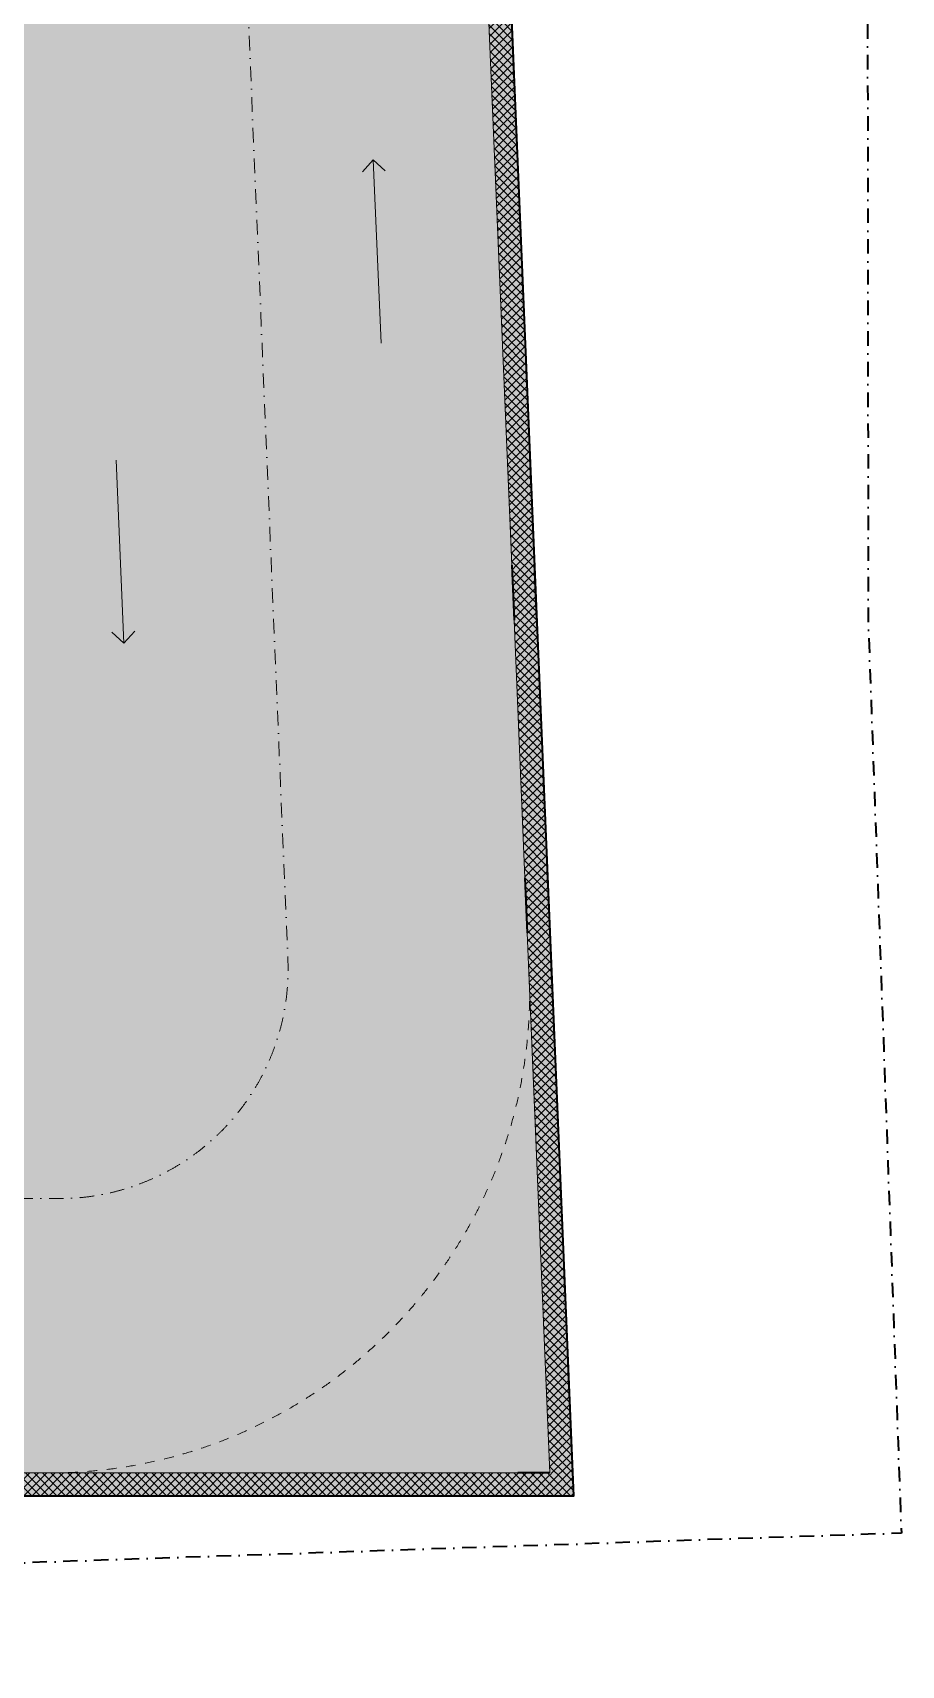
# Model space of a CAD drawing. Header units: millimetres. Extents: x 635850 to 824661, y -5878409 to -5774454.
# Drawn here: x 815176 to 824661, y -5878409 to -5860586 of the extents above; entities that cross this region are included whole.
import ezdxf

# ---------------------------------------------------------------- set-up
doc = ezdxf.new("R2010")
doc.units = ezdxf.units.MM
doc.header["$MEASUREMENT"] = 0
doc.linetypes.add('Dashed', pattern=[211.666667, 105.833333, -105.833333])
doc.linetypes.add('Dot & Dashed', pattern=[335.138881, 158.75, -88.194444, 0, -88.194437])
for name, color, linetype in [('A - Ndertesa 10 - 2D Drafting', 7, 'Continuous'), ('A - Ndertesa 10 - Muret', 7, 'Continuous'), ('A - Ndertesa 10 - Pllaka meskatit', 7, 'Continuous'), ('A - Ndertesa 10 - Shtyllat', 7, 'Continuous')]:
    doc.layers.add(name, color=color, linetype=linetype)
doc.layers.add('A - Ndertesa 10 - 2D Drafting_Pen_No__102', color=7, linetype='Continuous', lineweight=13, true_color=0xcccccc)
doc.layers.add('A - Ndertesa 4 - Parcelat_Pen_No__8', color=7, linetype='Continuous', lineweight=35, true_color=0xa80f02)
for name, color, linetype, lineweight in [('A - Ndertesa 10 - 2D Drafting_Pen_No__121', 255, 'Continuous', 0), ('A - Ndertesa 10 - 2D Drafting_Pen_No__2', 8, 'Continuous', 15), ('A - Ndertesa 10 - Muret_Pen_No__101', 252, 'Continuous', 13), ('A - Ndertesa 10 - Pllaka meskatit_Pen_No__22', 8, 'Continuous', 35), ('A - Ndertesa 10 - Shtyllat_Pen_No__101', 252, 'Continuous', 13), ('A - Ndertesa 10 - Shtyllat_Pen_No__22', 8, 'Continuous', 35)]:
    doc.layers.add(name, color=color, linetype=linetype, lineweight=lineweight)
pattern_1 = [(45, (664183.82, -5827429.525), (-45.96194, 45.96194), []), (135, (664183.82, -5827429.525), (45.96194, 45.96194), [])]

# ---------------------------------------------------------------- blocks, each defined once
blk = doc.blocks.new('Slab_6', base_point=(787904, -5828249))
at = {"layer": 'A - Ndertesa 10 - Pllaka meskatit_Pen_No__22', "color": 8, "linetype": 'Continuous', "lineweight": 35, "flags": 128}
blk.add_lwpolyline([(787904, -5828249), (787904, -5876559), (821084, -5876559), (819179, -5831123, 0.401993), (816181, -5828249)], format="xyb", close=True, dxfattribs=at)
blk = doc.blocks.new('Wall_315', base_point=(819179, -5831123))
at = {"layer": 'A - Ndertesa 10 - Muret_Pen_No__101', "linetype": 'Continuous', "lineweight": 13}
h = blk.add_hatch(dxfattribs=at)
h.set_pattern_fill('Concrete_Block', color=252, style=0, pattern_type=2)
h.set_pattern_definition(pattern_1)
h.paths.add_polyline_path([(820409, -5860468), (820159, -5860479), (820408, -5866399), (820657, -5866389)])
h = blk.add_hatch(dxfattribs=at)
h.set_pattern_fill('Concrete_Block', color=252, style=0, pattern_type=2)
h.set_pattern_definition(pattern_1)
h.paths.add_polyline_path([(820433, -5866999), (820551, -5869812), (820800, -5869801), (820682, -5866988)])
h = blk.add_hatch(dxfattribs=at)
h.set_pattern_fill('Concrete_Block', color=252, style=0, pattern_type=2)
h.set_pattern_definition(pattern_1)
h.paths.add_polyline_path([(820825, -5870401), (820576, -5870411), (820823, -5876309), (821073, -5876309)])
h = blk.add_hatch(dxfattribs=at)
h.set_pattern_fill('Concrete_Block', color=252, style=0, pattern_type=2)
h.set_pattern_definition(pattern_1)
h.paths.add_polyline_path([(821084, -5876559), (821073, -5876309), (821073, -5876549)])
h = blk.add_hatch(dxfattribs=at)
h.set_pattern_fill('Concrete_Block', color=252, style=0, pattern_type=2)
h.set_pattern_definition(pattern_1)
h.paths.add_polyline_path([(821084, -5876559), (821073, -5876549), (821073, -5876559)])
at = {"layer": 'A - Ndertesa 10 - Muret_Pen_No__101', "color": 252, "linetype": 'Continuous', "lineweight": 13, "flags": 128}
for points in [[(820159, -5860479), (820408, -5866399)], [(820657, -5866389), (820409, -5860468)], [(820433, -5866999), (820551, -5869812)], [(820800, -5869801), (820682, -5866988)], [(820576, -5870411), (820823, -5876309)], [(821084, -5876559), (820825, -5870401)]]:
    blk.add_lwpolyline(points, dxfattribs=at)
blk = doc.blocks.new('Wall_316', base_point=(821084, -5876559))
at = {"layer": 'A - Ndertesa 10 - Muret_Pen_No__101', "linetype": 'Continuous', "lineweight": 13}
h = blk.add_hatch(dxfattribs=at)
h.set_pattern_fill('Concrete_Block', color=252, style=0, pattern_type=2)
h.set_pattern_definition(pattern_1)
h.paths.add_polyline_path([(814064, -5876309), (814064, -5876559), (820473, -5876559), (820473, -5876309)])
at = {"layer": 'A - Ndertesa 10 - Muret_Pen_No__101', "color": 252, "linetype": 'Continuous', "lineweight": 13, "flags": 128}
for points in [[(820473, -5876309), (814064, -5876309)], [(814064, -5876559), (820473, -5876559)], [(821073, -5876559), (821084, -5876559)]]:
    blk.add_lwpolyline(points, dxfattribs=at)
blk = doc.blocks.new('Column_393', base_point=(820773, -5876434))
at = {"layer": 'A - Ndertesa 10 - Shtyllat_Pen_No__101', "linetype": 'Continuous', "lineweight": 13}
h = blk.add_hatch(dxfattribs=at)
h.set_pattern_fill('Concrete_Block', color=252, style=0, pattern_type=2)
h.set_pattern_definition(pattern_1)
h.paths.add_polyline_path([(820823, -5876309), (820473, -5876309), (820473, -5876559), (820834, -5876559)])
h = blk.add_hatch(dxfattribs=at)
h.set_pattern_fill('Concrete_Block', color=252, style=0, pattern_type=2)
h.set_pattern_definition(pattern_1)
h.paths.add_polyline_path([(820823, -5876309), (820834, -5876559), (821073, -5876559), (821073, -5876549)])
h = blk.add_hatch(dxfattribs=at)
h.set_pattern_fill('Concrete_Block', color=252, style=0, pattern_type=2)
h.set_pattern_definition(pattern_1)
h.paths.add_polyline_path([(821073, -5876309), (820823, -5876309), (821073, -5876549)])
at = {"layer": 'A - Ndertesa 10 - Shtyllat_Pen_No__22', "color": 8, "linetype": 'Continuous', "lineweight": 35, "flags": 128}
for points in [[(820823, -5876309), (820473, -5876309)], [(820473, -5876559), (820834, -5876559)], [(820834, -5876559), (821073, -5876559)]]:
    blk.add_lwpolyline(points, dxfattribs=at)
blk = doc.blocks.new('Column_394', base_point=(820545, -5866694))
at = {"layer": 'A - Ndertesa 10 - Shtyllat_Pen_No__101', "linetype": 'Continuous', "lineweight": 13}
h = blk.add_hatch(dxfattribs=at)
h.set_pattern_fill('Concrete_Block', color=252, style=0, pattern_type=2)
h.set_pattern_definition(pattern_1)
h.paths.add_polyline_path([(820657, -5866389), (820408, -5866399), (820433, -5866999), (820682, -5866988)])
at = {"layer": 'A - Ndertesa 10 - Shtyllat_Pen_No__22', "color": 8, "linetype": 'Continuous', "lineweight": 35, "flags": 128}
for points in [[(820408, -5866399), (820433, -5866999)], [(820682, -5866988), (820657, -5866389)]]:
    blk.add_lwpolyline(points, dxfattribs=at)
blk = doc.blocks.new('Column_406', base_point=(820688, -5870106))
at = {"layer": 'A - Ndertesa 10 - Shtyllat_Pen_No__101', "linetype": 'Continuous', "lineweight": 13}
h = blk.add_hatch(dxfattribs=at)
h.set_pattern_fill('Concrete_Block', color=252, style=0, pattern_type=2)
h.set_pattern_definition(pattern_1)
h.paths.add_polyline_path([(820800, -5869801), (820551, -5869812), (820576, -5870411), (820825, -5870401)])
at = {"layer": 'A - Ndertesa 10 - Shtyllat_Pen_No__22', "color": 8, "linetype": 'Continuous', "lineweight": 35, "flags": 128}
for points in [[(820551, -5869812), (820576, -5870411)], [(820825, -5870401), (820800, -5869801)]]:
    blk.add_lwpolyline(points, dxfattribs=at)
blk = doc.blocks.new('Polyline_45', base_point=(818896, -5861976))
at = {"layer": 'A - Ndertesa 10 - 2D Drafting_Pen_No__102', "color": 254, "linetype": 'Continuous', "lineweight": 13, "true_color": 0xcccccc}
for q in [(818776, -5862106), (819026, -5862096)]:
    blk.add_line((818896, -5861976), q, dxfattribs=at)
at = {"layer": 'A - Ndertesa 10 - 2D Drafting_Pen_No__102', "color": 254, "linetype": 'Continuous', "lineweight": 13, "true_color": 0xcccccc, "flags": 128}
blk.add_lwpolyline([(818896, -5861976), (818980, -5863974)], dxfattribs=at)
blk = doc.blocks.new('Polyline_49', base_point=(816172, -5867251))
at = {"layer": 'A - Ndertesa 10 - 2D Drafting_Pen_No__102', "color": 254, "linetype": 'Continuous', "lineweight": 13, "true_color": 0xcccccc}
for q in [(816291, -5867121), (816042, -5867131)]:
    blk.add_line((816172, -5867251), q, dxfattribs=at)
at = {"layer": 'A - Ndertesa 10 - 2D Drafting_Pen_No__102', "color": 254, "linetype": 'Continuous', "lineweight": 13, "true_color": 0xcccccc, "flags": 128}
blk.add_lwpolyline([(816172, -5867251), (816088, -5865253)], dxfattribs=at)

msp = doc.modelspace()

# ---------------------------------------------------------------- hatches: boundary and pattern name
at = {"layer": 'A - Ndertesa 10 - 2D Drafting_Pen_No__121', "linetype": 'Continuous', "lineweight": 0, "true_color": 0x3f3f3f}
msp.add_hatch(color=250, dxfattribs=at).paths.add_polyline_path([(787904.2, -5876559.4), (821083.7, -5876559.4), (819178.7, -5831123.2, 0.4019928), (816181.3, -5828248.9), (787904.2, -5828248.9)])

# ---------------------------------------------------------------- linework, layer by layer
at = {"layer": 'A - Ndertesa 10 - 2D Drafting_Pen_No__102', "color": 254, "linetype": 'Continuous', "lineweight": 13, "true_color": 0xcccccc, "flags": 128}
msp.add_lwpolyline([(787904.2, -5828248.9), (816181.3, -5828248.9, -0.400002), (819178.7, -5831123.2), (821083.7, -5876559.4), (787904.2, -5876559.4)], format="xyb", close=True, dxfattribs=at)
at = {"layer": 'A - Ndertesa 10 - 2D Drafting_Pen_No__102', "color": 254, "linetype": 'Dot & Dashed', "lineweight": 13, "true_color": 0xcccccc, "flags": 128}
msp.add_lwpolyline([(816767.5, -5842199.3), (817962.9, -5870709.3, -0.4265409), (815465.1, -5873314), (800205.4, -5873314)], format="xyb", dxfattribs=at)
at = {"layer": 'A - Ndertesa 10 - 2D Drafting_Pen_No__102', "color": 254, "linetype": 'Dashed', "lineweight": 13, "true_color": 0xcccccc}
msp.add_arc((815352.9, -5871059), 5250, 270, 0, dxfattribs=at)
at = {"layer": 'A - Ndertesa 10 - 2D Drafting_Pen_No__2', "color": 8, "linetype": 'Continuous', "lineweight": 15, "flags": 128}
msp.add_lwpolyline([(787904.2, -5876559.4), (821083.7, -5876559.4), (819178.7, -5831123.2, 0.4019928), (816181.3, -5828248.9), (787904.2, -5828248.9)], format="xyb", close=True, dxfattribs=at)
at = {"layer": 'A - Ndertesa 4 - Parcelat_Pen_No__8', "color": 14, "linetype": 'Dot & Dashed', "lineweight": 35, "true_color": 0xa80f02, "flags": 128}
msp.add_lwpolyline([(733761.3, -5782580), (734384.5, -5782511.6), (739483.2, -5781910.3), (747197.4, -5781000), (784230.8, -5776632.3), (793698.8, -5776099.1), (819130, -5774668.2), (819631.1, -5776866.2), (819788.1, -5808768.6), (819746.4, -5820701.6), (819743.1, -5821766.1), (820301.5, -5825616.4), (821512.9, -5834119.4), (824288.1, -5853609.9), (824291, -5858767), (824299.3, -5867013.6), (824597.3, -5875197.7), (824661.3, -5876965.6), (784564.9, -5878321), (781955.6, -5878409.2), (781730.2, -5866302.9), (775348.1, -5866126), (752901.9, -5864556.1), (751179, -5864553.9), (727260.7, -5864453.7), (725402.9, -5864686.4), (718860.6, -5865507.5), (710389, -5865868.7), (686520.5, -5865695.5), (678720.9, -5864781.6), (675513.9, -5865184.2), (661350.7, -5864944.6), (635849.7, -5864460.6), (638063.7, -5831999.5), (638105, -5831384.7), (638101.8, -5831365), (638115.5, -5831200.6), (639884.7, -5813259.3), (641769, -5794156.2), (641993.7, -5791687.6), (680547, -5788218.5), (691950.8, -5787192.6), (699894.6, -5786316.7)], close=True, dxfattribs=at)

# ---------------------------------------------------------------- block references
at = {"layer": 'A - Ndertesa 10 - 2D Drafting', "color": 254, "linetype": 'Continuous', "lineweight": 13, "true_color": 0xcccccc}
for name, p in [('Polyline_45', (818895.9, -5861975.9)), ('Polyline_49', (816171.7, -5867251))]:
    msp.add_blockref(name, p, dxfattribs=at)
at = {"layer": 'A - Ndertesa 10 - Muret', "color": 252, "lineweight": 13}
for name, p in [('Wall_315', (819178.7, -5831123.2)), ('Wall_316', (821083.7, -5876559.4))]:
    msp.add_blockref(name, p, dxfattribs=at)
at = {"layer": 'A - Ndertesa 10 - Pllaka meskatit', "color": 8, "linetype": 'Continuous', "lineweight": 35}
msp.add_blockref('Slab_6', (787904.2, -5828248.9), dxfattribs=at)
at = {"layer": 'A - Ndertesa 10 - Shtyllat', "color": 8, "lineweight": 35}
for name, p in [('Column_394', (820545, -5866693.6)), ('Column_406', (820688, -5870106)), ('Column_393', (820773.2, -5876434.4))]:
    msp.add_blockref(name, p, dxfattribs=at)

doc.saveas('drawing.dxf')
